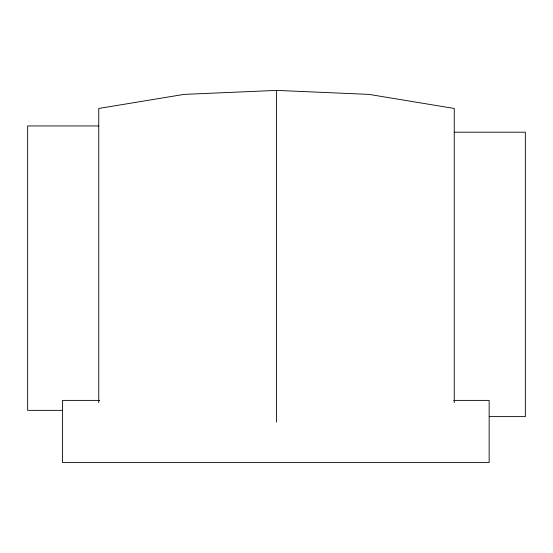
<?xml version="1.0" encoding="UTF-8"?>
<svg xmlns="http://www.w3.org/2000/svg" width="553" height="553" viewBox="0 0 553 553"><rect width="100%" height="100%" fill="white"/><g stroke="black" fill="none" stroke-linecap="round" stroke-linejoin="round"><path stroke-width="0.83" d="M454.248 402.715L454.248 108.464L368.982 94.39L276.5 90.395L184.018 94.39L98.752 108.464L98.752 402.715M98.752 125.946L27.65 125.946L27.65 410.347L62.772 410.347M454.248 132.208L525.35 132.208L525.35 416.609L489.37 416.609M99.685 400.393L62.558 400.393L62.558 462.605L489.156 462.605L489.156 400.393L453.75 400.393M276.5 90.395L276.5 422.077"/></g></svg>
